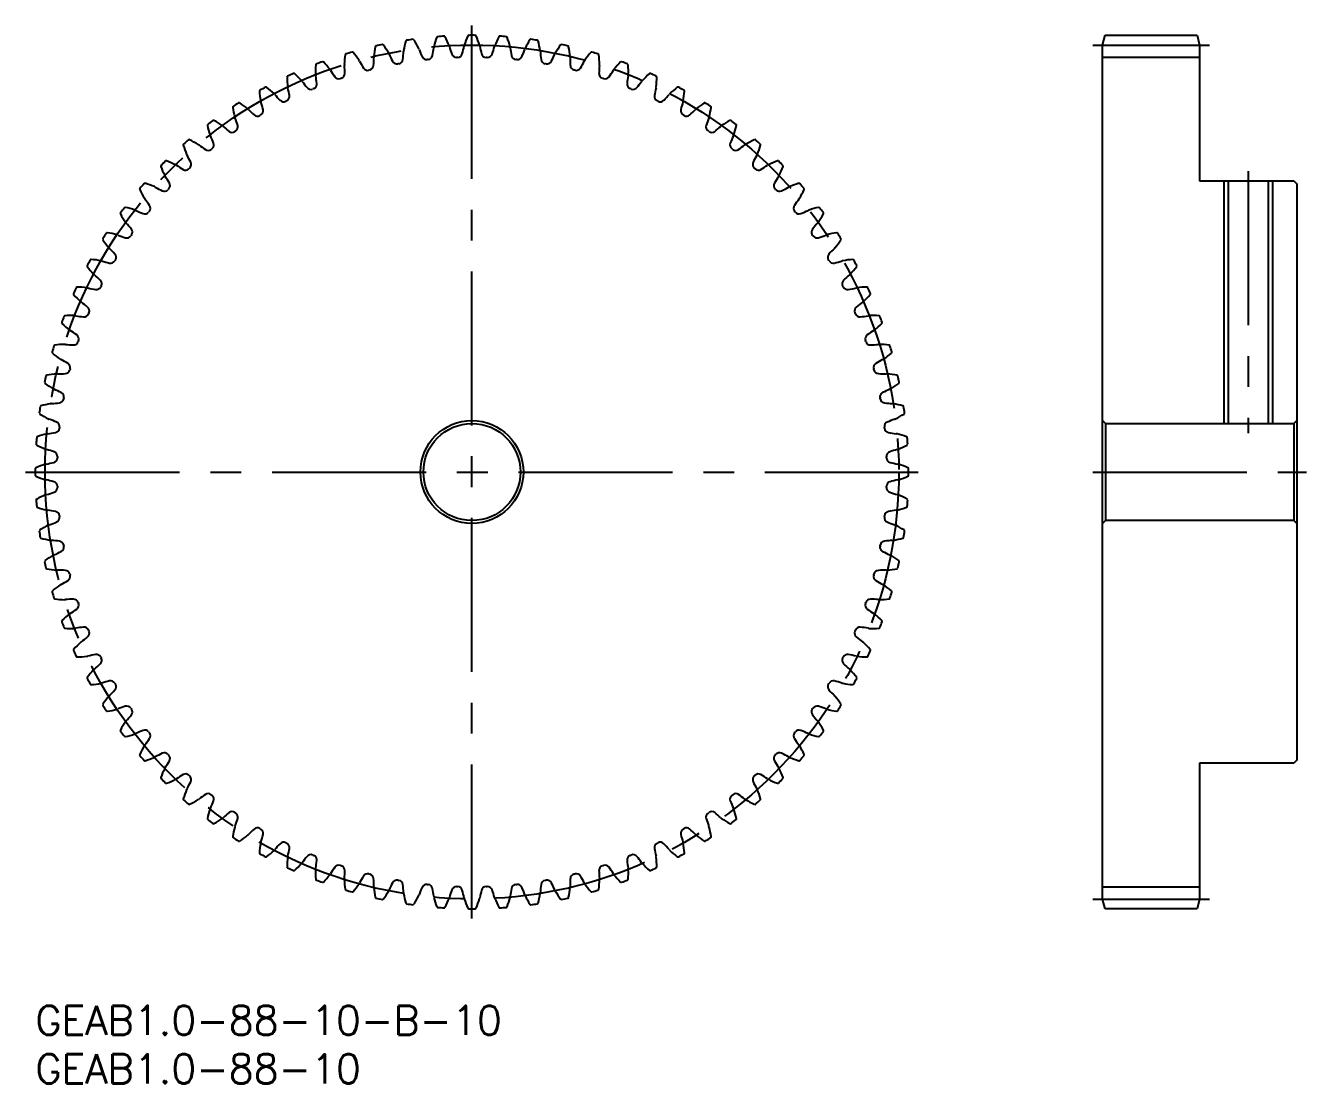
# Model space of a CAD drawing. Extents: x -1 to 131, y -8 to 101.
import ezdxf

# ---------------------------------------------------------------- set-up
doc = ezdxf.new("R2010")
doc.units = 0
doc.header["$LTSCALE"] = 0.5
doc.linetypes.add('CENTER', pattern=[50.8, 31.75, -6.35, 6.35, -6.35])
for name, color, linetype in [('MSM_CENTER', 1, 'CENTER'), ('MSM_CONTINUOUS', 7, 'CONTINUOUS'), ('MSM_NARROW', 5, 'CONTINUOUS'), ('MSM_PART_NUMBER', 7, 'CONTINUOUS')]:
    doc.layers.add(name, color=color, linetype=linetype)
doc.styles.get("Standard").update_dxf_attribs({"font": 'txt.shx', "height": 1, "bigfont": 'bigfont.shx'})

# ---------------------------------------------------------------- blocks, each defined once
blk = doc.blocks.new('*U3')
at = {"layer": 'MSM_PART_NUMBER'}
blk.add_text('GEAB1.0-88-10-B-10', height=3, dxfattribs=at).set_placement((0, -3))
blk = doc.blocks.new('*U4')
at = {"layer": 'MSM_PART_NUMBER'}
blk.add_text('GEAB1.0-88-10', height=3, dxfattribs=at).set_placement((0, -8))

msp = doc.modelspace()

# ---------------------------------------------------------------- linework, layer by layer
at = {"layer": 'MSM_CENTER'}
for p, q in [((45, 9), (45, 101)), ((109, 99), (121, 99)), ((125, 86), (125, 59)), ((-1, 55), (91, 55)), ((109, 55), (131, 55)), ((109, 11), (121, 11))]:
    msp.add_line(p, q, dxfattribs=at)
msp.add_circle((45, 55), 44, dxfattribs=at)
at = {"layer": 'MSM_CONTINUOUS'}
for p, q in [((110, 99), (110.27, 100)), ((110.27, 100), (119.73, 100)), ((119.73, 100), (120, 99)), ((110, 11), (110, 99)), ((110, 97.75), (120, 97.75)), ((120, 99), (120, 85)), ((120, 85), (129.7, 85)), ((122.93, 85), (122.93, 60)), ((127.07, 85), (127.07, 60)), ((129.7, 85), (130, 84.7)), ((130, 84.7), (130, 25.3)), ((110.3, 60), (110, 60.3)), ((110.3, 60), (110.3, 50)), ((110.3, 60), (129.7, 60)), ((130, 60.3), (129.7, 60)), ((129.7, 60), (129.7, 50)), ((110, 49.7), (110.3, 50)), ((129.7, 50), (110.3, 50)), ((129.7, 50), (130, 49.7)), ((130, 25.3), (129.7, 25)), ((120, 25), (120, 11)), ((129.7, 25), (120, 25)), ((110, 12.25), (120, 12.25)), ((110.27, 10), (110, 11)), ((120, 11), (119.73, 10)), ((119.73, 10), (110.27, 10))]:
    msp.add_line(p, q, dxfattribs=at)
for radius in [5.3, 5]:
    msp.add_circle((45, 55), radius, dxfattribs=at)
for centre, radius, start, end in [((45, 55), 45, 101.8497, 102.6957), ((35.78, 98.94), 0.1, 35.2028, 101.8497), ((23.88, 90.55), 14.67, 31.25, 35.2028), ((52.37, 95.69), 14.67, 165.2517, 169.2045), ((38.28, 99.39), 0.1, 98.6048, 165.2517), ((45, 55), 45, 97.7588, 98.6048), ((38.94, 99.49), 0.1, 31.1119, 97.7588), ((26.47, 91.96), 14.67, 27.1591, 31.1119), ((55.25, 95.06), 14.67, 161.1608, 165.1136), ((41.47, 99.76), 0.1, 94.5139, 161.1608), ((45, 55), 45, 93.6679, 94.5139), ((42.13, 99.81), 0.1, 27.021, 93.6679), ((29.15, 93.19), 14.67, 23.0682, 27.021), ((58.08, 94.22), 14.67, 157.0699, 161.0227), ((44.67, 99.9), 0.1, 90.423, 157.0699), ((45, 55), 45, 89.577, 90.423), ((45.33, 99.9), 0.1, 22.9301, 89.577), ((31.92, 94.22), 14.67, 18.9773, 22.9301), ((60.85, 93.19), 14.67, 152.979, 156.9318), ((47.87, 99.81), 0.1, 86.3321, 152.979), ((45, 55), 45, 85.4861, 86.3321), ((48.53, 99.76), 0.1, 18.8392, 85.4861), ((34.75, 95.06), 14.67, 14.8864, 18.8392), ((63.53, 91.96), 14.67, 148.8881, 152.8409), ((51.06, 99.49), 0.1, 82.2412, 148.8881), ((45, 55), 45, 81.3952, 82.2412), ((51.72, 99.39), 0.1, 14.7483, 81.3952), ((37.63, 95.69), 14.67, 10.7955, 14.7483), ((66.12, 90.55), 14.67, 144.7972, 148.75), ((54.22, 98.94), 0.1, 78.1503, 144.7972), ((45, 55), 45, 77.3043, 78.1503), ((46.5, 96.32), 14.67, 173.4335, 177.3864), ((32.03, 97.99), 0.1, 106.7866, 173.4336), ((45, 55), 45, 105.9406, 106.7866), ((32.67, 98.17), 0.1, 39.2937, 105.9406), ((21.4, 88.95), 14.67, 35.3409, 39.2937), ((21.34, 97.52), 13.54, 357.3491, 0.7941), ((49.45, 96.11), 14.67, 169.3426, 173.2955), ((35.71, 97.72), 0.83, 173.2953, 180.7939), ((35.13, 98.8), 0.1, 102.6957, 169.3427), ((35.71, 97.72), 0.83, 23.7515, 31.2502), ((48.86, 103.51), 13.54, 203.7514, 207.1963), ((24.43, 99.1), 13.54, 353.2582, 356.7032), ((38.78, 98.28), 0.83, 169.2044, 176.703), ((38.78, 98.28), 0.83, 19.6606, 27.1593), ((52.31, 103.11), 13.54, 199.6605, 203.1054), ((40.32, 98), 0.5, 203.1054, 276.217), ((40.44, 98.01), 0.5, 276.0558, 349.1673), ((27.63, 100.46), 13.54, 349.1673, 352.6123), ((41.88, 98.61), 0.83, 165.1135, 172.6121), ((41.88, 98.61), 0.83, 15.5697, 23.0684), ((55.72, 102.47), 13.54, 195.5696, 199.0145), ((43.4, 98.22), 0.5, 199.0145, 272.1261), ((45, 55), 42.75, 91.9649, 92.1261), ((43.52, 98.22), 0.5, 271.9649, 345.0764), ((30.92, 101.58), 13.54, 345.0764, 348.5214), ((45, 98.72), 0.83, 161.0225, 168.5212), ((45, 98.72), 0.83, 11.4788, 18.9775), ((59.08, 101.58), 13.54, 191.4786, 194.9236), ((46.48, 98.22), 0.5, 194.9236, 268.0351), ((45, 55), 42.75, 87.8739, 88.0351), ((46.6, 98.22), 0.5, 267.874, 340.9855), ((34.28, 102.47), 13.54, 340.9855, 344.4304), ((48.12, 98.61), 0.83, 156.9316, 164.4303), ((48.12, 98.61), 0.83, 7.3879, 14.8865), ((62.37, 100.46), 13.54, 187.3877, 190.8327), ((49.56, 98.01), 0.5, 190.8327, 263.9442), ((49.68, 98), 0.5, 263.7831, 336.8946), ((37.69, 103.11), 13.54, 336.8946, 340.3395), ((51.22, 98.28), 0.83, 152.8407, 160.3394), ((51.22, 98.28), 0.83, 3.297, 10.7956), ((65.57, 99.1), 13.54, 183.2968, 186.7418), ((41.14, 103.51), 13.54, 332.8037, 336.2486), ((54.29, 97.72), 0.83, 148.7498, 156.2485), ((54.87, 98.8), 0.1, 10.6574, 77.3043), ((40.55, 96.11), 14.67, 6.7045, 10.6574), ((54.29, 97.72), 0.83, 359.2061, 6.7047), ((68.66, 97.52), 13.54, 179.2059, 182.6509), ((68.6, 88.95), 14.67, 140.7063, 144.6591), ((57.33, 98.17), 0.1, 74.0594, 140.7063), ((45, 55), 45, 73.2134, 74.0594), ((57.97, 97.99), 0.1, 6.5665, 73.2134), ((43.5, 96.32), 14.67, 2.6136, 6.5665), ((43.55, 96.32), 14.67, 177.5245, 181.4773), ((29, 96.95), 0.1, 110.8775, 177.5245), ((45, 55), 45, 110.0315, 110.8775), ((29.62, 97.18), 0.1, 43.3846, 110.0315), ((19.03, 87.18), 14.67, 39.4318, 43.3846), ((29.72, 95.97), 0.83, 31.9334, 39.432), ((41.91, 103.57), 13.54, 211.9332, 215.3782), ((32.68, 96.95), 0.83, 177.3862, 184.8848), ((18.37, 95.73), 13.54, 1.44, 4.885), ((32.68, 96.95), 0.83, 27.8425, 35.3411), ((45.39, 103.66), 13.54, 207.8423, 211.2873), ((34.25, 96.89), 0.5, 211.2873, 284.3988), ((45, 55), 42.75, 104.2376, 104.3988), ((34.36, 96.92), 0.5, 284.2376, 357.3491), ((37.26, 97.55), 0.5, 207.1963, 280.3079), ((45, 55), 42.75, 100.1467, 100.3079), ((37.38, 97.57), 0.5, 280.1467, 353.2582), ((45, 55), 42.75, 96.0558, 96.217), ((45, 55), 42.75, 83.783, 83.9442), ((52.62, 97.57), 0.5, 186.7418, 259.8533), ((45, 55), 42.75, 79.6921, 79.8533), ((52.74, 97.55), 0.5, 259.6922, 332.8037), ((55.64, 96.92), 0.5, 182.6509, 255.7624), ((45, 55), 42.75, 75.6012, 75.7624), ((55.75, 96.89), 0.5, 255.6013, 328.7127), ((44.61, 103.66), 13.54, 328.7127, 332.1577), ((57.32, 96.95), 0.83, 144.6589, 152.1575), ((71.63, 95.73), 13.54, 175.115, 178.56), ((57.32, 96.95), 0.83, 355.1152, 2.6138), ((48.09, 103.57), 13.54, 324.6218, 328.0668), ((60.28, 95.97), 0.83, 140.568, 148.0666), ((70.97, 87.18), 14.67, 136.6154, 140.5682), ((60.38, 97.18), 0.1, 69.9685, 136.6154), ((45, 55), 45, 69.1225, 69.9685), ((61, 96.95), 0.1, 2.4755, 69.1225), ((46.45, 96.32), 14.67, 358.5227, 2.4755), ((26.05, 95.7), 0.1, 114.9685, 181.6154), ((40.61, 96.11), 14.67, 181.6154, 185.5682), ((45, 55), 45, 114.1225, 114.9685), ((26.65, 95.98), 0.1, 47.4755, 114.1225), ((16.8, 85.24), 14.67, 43.5227, 47.4755), ((26.84, 94.77), 0.83, 36.0243, 43.5229), ((38.46, 103.22), 13.54, 216.0241, 219.4691), ((29.72, 95.97), 0.83, 181.4771, 188.9757), ((15.53, 93.72), 13.54, 5.5309, 8.9759), ((31.28, 96.02), 0.5, 215.3782, 288.4897), ((45, 55), 42.75, 108.3285, 108.4897), ((31.4, 96.06), 0.5, 288.3285, 1.44), ((58.6, 96.06), 0.5, 178.56, 251.6715), ((45, 55), 42.75, 71.5103, 71.6715), ((58.72, 96.02), 0.5, 251.5103, 324.6218), ((74.47, 93.72), 13.54, 171.0241, 174.4691), ((60.28, 95.97), 0.83, 351.0243, 358.5229), ((51.54, 103.22), 13.54, 320.5309, 323.9759), ((63.16, 94.77), 0.83, 136.4771, 143.9757), ((73.2, 85.24), 14.67, 132.5245, 136.4773), ((63.35, 95.98), 0.1, 65.8775, 132.5245), ((45, 55), 45, 65.0315, 65.8775), ((49.39, 96.11), 14.67, 354.4318, 358.3846), ((63.95, 95.7), 0.1, 358.3846, 65.0315), ((23.19, 94.25), 0.1, 119.0594, 185.7063), ((37.69, 95.7), 14.67, 185.7063, 189.6591), ((45, 55), 45, 118.2134, 119.0594), ((23.77, 94.57), 0.1, 51.5665, 118.2134), ((14.72, 83.16), 14.67, 47.6136, 51.5665), ((24.05, 93.37), 0.83, 40.1152, 47.6138), ((35.03, 102.63), 13.54, 220.115, 223.56), ((25.69, 93.7), 0.5, 296.5103, 9.6218), ((26.84, 94.77), 0.83, 185.568, 193.0666), ((12.84, 91.52), 13.54, 9.6218, 13.0668), ((28.39, 94.93), 0.5, 219.4691, 292.5806), ((45, 55), 42.75, 112.4194, 112.5806), ((28.51, 94.98), 0.5, 292.4194, 5.5309), ((61.49, 94.98), 0.5, 174.4691, 247.5806), ((45, 55), 42.75, 67.4194, 67.5806), ((61.61, 94.93), 0.5, 247.4194, 320.5309), ((77.16, 91.52), 13.54, 166.9332, 170.3782), ((64.31, 93.7), 0.5, 170.3782, 243.4897), ((63.16, 94.77), 0.83, 346.9334, 354.432), ((54.97, 102.63), 13.54, 316.44, 319.885), ((65.95, 93.37), 0.83, 132.3862, 139.8848), ((75.28, 83.16), 14.67, 128.4335, 132.3864), ((66.23, 94.57), 0.1, 61.7866, 128.4335), ((45, 55), 45, 60.9406, 61.7866), ((52.31, 95.7), 14.67, 350.3409, 354.2937), ((66.81, 94.25), 0.1, 354.2937, 60.9406), ((20.45, 92.59), 0.1, 123.1503, 189.7972), ((34.8, 95.07), 14.67, 189.7972, 193.75), ((45, 55), 45, 122.3043, 123.1503), ((21, 92.95), 0.1, 55.6574, 122.3043), ((12.79, 80.92), 14.67, 51.7045, 55.6574), ((21.36, 91.78), 0.83, 44.2061, 51.7047), ((24.05, 93.37), 0.83, 189.6589, 197.1575), ((10.32, 89.14), 13.54, 13.7127, 17.1577), ((25.59, 93.65), 0.5, 223.56, 296.6715), ((45, 55), 42.75, 116.5103, 116.6715), ((45, 55), 42.75, 63.3285, 63.4897), ((64.41, 93.65), 0.5, 243.3285, 316.44), ((79.68, 89.14), 13.54, 162.8423, 166.2873), ((65.95, 93.37), 0.83, 342.8425, 350.3411), ((68.64, 91.78), 0.83, 128.2953, 135.7939), ((77.21, 80.92), 14.67, 124.3426, 128.2955), ((69, 92.95), 0.1, 57.6957, 124.3426), ((45, 55), 45, 56.8497, 57.6957), ((55.2, 95.07), 14.67, 346.25, 350.2028), ((69.55, 92.59), 0.1, 350.2028, 56.8497), ((45, 55), 45, 126.3952, 127.2412), ((18.36, 91.14), 0.1, 59.7483, 126.3952), ((11.02, 78.56), 14.67, 55.7955, 59.7483), ((21.36, 91.78), 0.83, 193.7498, 201.2485), ((7.97, 86.57), 13.54, 17.8037, 21.2486), ((31.66, 101.8), 13.54, 224.2059, 227.6509), ((22.88, 92.16), 0.5, 227.6509, 300.7624), ((45, 55), 42.75, 120.6012, 120.7624), ((22.98, 92.23), 0.5, 300.6012, 13.7127), ((67.02, 92.23), 0.5, 166.2873, 239.3988), ((45, 55), 42.75, 59.2376, 59.3988), ((67.12, 92.16), 0.5, 239.2376, 312.3491), ((58.34, 101.8), 13.54, 312.3491, 315.7941), ((82.03, 86.57), 13.54, 158.7514, 162.1963), ((68.64, 91.78), 0.83, 338.7515, 346.2502), ((78.98, 78.56), 14.67, 120.2517, 124.2045), ((71.64, 91.14), 0.1, 53.6048, 120.2517), ((45, 55), 45, 52.7588, 53.6048), ((17.83, 90.74), 0.1, 127.2412, 193.8881), ((31.97, 94.24), 14.67, 193.8881, 197.8409), ((18.8, 90), 0.83, 48.297, 55.7956), ((28.36, 100.73), 13.54, 228.2968, 231.7418), ((20.28, 90.49), 0.5, 231.7418, 304.8533), ((45, 55), 42.75, 124.6921, 124.8533), ((20.38, 90.56), 0.5, 304.6921, 17.8037), ((69.62, 90.56), 0.5, 162.1963, 235.3079), ((45, 55), 42.75, 55.1467, 55.3079), ((69.72, 90.49), 0.5, 235.1467, 308.2582), ((61.64, 100.73), 13.54, 308.2582, 311.7032), ((71.2, 90), 0.83, 124.2044, 131.703), ((58.03, 94.24), 14.67, 342.1591, 346.1119), ((72.17, 90.74), 0.1, 346.1119, 52.7588), ((15.35, 88.72), 0.1, 131.3326, 197.979), ((29.2, 93.21), 14.67, 197.979, 201.9318), ((45, 55), 45, 130.4861, 131.3321), ((15.85, 89.15), 0.1, 63.8392, 130.4861), ((9.43, 76.07), 14.67, 59.8864, 63.8392), ((16.37, 88.04), 0.83, 52.3879, 59.8865), ((25.14, 99.43), 13.54, 232.3877, 235.8327), ((18.8, 90), 0.83, 197.8407, 205.3394), ((5.81, 83.85), 13.54, 21.8946, 25.3395), ((17.91, 88.71), 0.5, 308.783, 21.8946), ((72.09, 88.71), 0.5, 158.1054, 231.217), ((84.19, 83.85), 13.54, 154.6605, 158.1054), ((71.2, 90), 0.83, 334.6606, 342.1593), ((64.86, 99.43), 13.54, 304.1673, 307.6123), ((73.63, 88.04), 0.83, 120.1135, 127.6121), ((80.57, 76.07), 14.67, 116.1608, 120.1136), ((74.15, 89.15), 0.1, 49.5139, 116.1608), ((45, 55), 45, 48.6679, 49.5139), ((60.8, 93.21), 14.67, 338.0682, 342.021), ((74.65, 88.72), 0.1, 342.021, 48.6679), ((16.37, 88.04), 0.83, 201.9316, 209.4303), ((3.85, 80.98), 13.54, 25.9855, 29.4304), ((17.81, 88.64), 0.5, 235.8327, 308.9442), ((45, 55), 42.75, 128.783, 128.9442), ((45, 55), 42.75, 51.0558, 51.217), ((72.19, 88.64), 0.5, 231.0558, 304.1673), ((86.15, 80.98), 13.54, 150.5696, 154.0145), ((73.63, 88.04), 0.83, 330.5697, 338.0684), ((13.02, 86.51), 0.1, 135.423, 202.0699), ((26.52, 91.99), 14.67, 202.0699, 206.0227), ((45, 55), 45, 134.577, 135.423), ((13.49, 86.98), 0.1, 67.9301, 134.577), ((8.01, 73.48), 14.67, 63.9773, 67.9301), ((14.08, 85.92), 0.83, 56.4788, 63.9775), ((22.02, 97.9), 13.54, 236.4786, 239.9236), ((15.48, 86.61), 0.5, 239.9236, 313.0351), ((45, 55), 42.75, 132.8739, 133.0351), ((15.57, 86.7), 0.5, 312.874, 25.9855), ((74.43, 86.7), 0.5, 154.0145, 227.1261), ((45, 55), 42.75, 46.9649, 47.1261), ((74.52, 86.61), 0.5, 226.9649, 300.0764), ((67.98, 97.9), 13.54, 300.0764, 303.5214), ((75.92, 85.92), 0.83, 116.0225, 123.5212), ((81.99, 73.48), 14.67, 112.0699, 116.0227), ((76.51, 86.98), 0.1, 45.423, 112.0699), ((45, 55), 45, 44.577, 45.423), ((63.48, 91.99), 14.67, 333.9773, 337.9301), ((76.98, 86.51), 0.1, 337.9301, 44.577), ((45, 55), 45, 138.6679, 139.5139), ((11.28, 84.65), 0.1, 72.021, 138.6679), ((6.79, 70.8), 14.67, 68.0682, 72.021), ((14.08, 85.92), 0.83, 206.0225, 213.5212), ((2.1, 77.98), 13.54, 30.0764, 33.5214), ((13.39, 84.52), 0.5, 316.9648, 30.0764), ((76.61, 84.52), 0.5, 149.9236, 223.0351), ((87.9, 77.98), 13.54, 146.4786, 149.9236), ((75.92, 85.92), 0.83, 326.4788, 333.9775), ((83.21, 70.8), 14.67, 107.979, 111.9318), ((78.72, 84.65), 0.1, 41.3321, 107.979), ((45, 55), 45, 40.4861, 41.3321), ((10.85, 84.15), 0.1, 139.5144, 206.1608), ((23.93, 90.57), 14.67, 206.1608, 210.1136), ((11.96, 83.63), 0.83, 210.1135, 217.6121), ((11.96, 83.63), 0.83, 60.5697, 68.0684), ((19.02, 96.15), 13.54, 240.5696, 244.0145), ((13.3, 84.43), 0.5, 244.0145, 317.1261), ((45, 55), 42.75, 136.9649, 137.1261), ((45, 55), 42.75, 42.8739, 43.0351), ((76.7, 84.43), 0.5, 222.874, 295.9855), ((70.98, 96.15), 13.54, 295.9855, 299.4304), ((78.04, 83.63), 0.83, 111.9316, 119.4303), ((78.04, 83.63), 0.83, 322.3879, 329.8865), ((66.07, 90.57), 14.67, 329.8864, 333.8392), ((79.15, 84.15), 0.1, 333.8392, 40.4861), ((45, 55), 45, 142.7588, 143.6048), ((9.26, 82.17), 0.1, 76.1119, 142.7588), ((5.76, 68.03), 14.67, 72.1591, 76.1119), ((10, 81.2), 0.83, 64.6606, 72.1593), ((16.15, 94.19), 13.54, 244.6605, 248.1054), ((0.57, 74.86), 13.54, 34.1673, 37.6123), ((45, 55), 42.75, 141.0558, 141.217), ((11.36, 82.19), 0.5, 321.0558, 34.1673), ((78.64, 82.19), 0.5, 145.8327, 218.9442), ((89.43, 74.86), 13.54, 142.3877, 145.8327), ((45, 55), 42.75, 38.783, 38.9442), ((73.85, 94.19), 13.54, 291.8946, 295.3395), ((80, 81.2), 0.83, 107.8407, 115.3394), ((84.24, 68.03), 14.67, 103.8881, 107.8409), ((80.74, 82.17), 0.1, 37.2412, 103.8881), ((45, 55), 45, 36.3952, 37.2412), ((8.86, 81.64), 0.1, 143.6053, 210.2517), ((21.44, 88.98), 14.67, 210.2517, 214.2045), ((10, 81.2), 0.83, 214.2044, 221.703), ((-0.73, 71.64), 13.54, 38.2582, 41.7032), ((11.29, 82.09), 0.5, 248.1054, 321.217), ((78.71, 82.09), 0.5, 218.7831, 291.8946), ((90.73, 71.64), 13.54, 138.2968, 141.7418), ((80, 81.2), 0.83, 318.297, 325.7956), ((68.56, 88.98), 14.67, 325.7955, 329.7483), ((81.14, 81.64), 0.1, 329.7483, 36.3952), ((45, 55), 45, 146.8497, 147.6957), ((7.41, 79.55), 0.1, 80.2028, 146.8497), ((4.93, 65.2), 14.67, 76.25, 80.2028), ((8.22, 78.64), 0.83, 68.7515, 76.2502), ((13.43, 92.03), 13.54, 248.7514, 252.1963), ((9.44, 79.62), 0.5, 252.1963, 325.3079), ((45, 55), 42.75, 145.1467, 145.3079), ((9.51, 79.72), 0.5, 325.1467, 38.2582), ((80.49, 79.72), 0.5, 141.7418, 214.8533), ((45, 55), 42.75, 34.6921, 34.8533), ((80.56, 79.62), 0.5, 214.6922, 287.8037), ((76.57, 92.03), 13.54, 287.8037, 291.2486), ((81.78, 78.64), 0.83, 103.7498, 111.2485), ((85.07, 65.2), 14.67, 99.7972, 103.75), ((82.59, 79.55), 0.1, 33.1503, 99.7972), ((45, 55), 45, 32.3043, 33.1503), ((7.05, 79), 0.1, 147.6962, 214.3426), ((19.08, 87.21), 14.67, 214.3426, 218.2955), ((8.22, 78.64), 0.83, 218.2953, 225.7939), ((-1.8, 68.34), 13.54, 42.3491, 45.7941), ((91.8, 68.34), 13.54, 134.2059, 137.6509), ((81.78, 78.64), 0.83, 314.2061, 321.7047), ((70.92, 87.21), 14.67, 321.7045, 325.6574), ((82.95, 79), 0.1, 325.6574, 32.3043), ((45, 55), 45, 150.9406, 151.7866), ((5.75, 76.81), 0.1, 84.2937, 150.9406), ((4.3, 62.31), 14.67, 80.3409, 84.2937), ((6.63, 75.95), 0.83, 72.8425, 80.3411), ((10.86, 89.68), 13.54, 252.8423, 256.2873), ((7.77, 77.02), 0.5, 256.2873, 329.3988), ((7.84, 77.12), 0.5, 329.2376, 42.3491), ((45, 55), 42.75, 149.2376, 149.3988), ((82.16, 77.12), 0.5, 137.6509, 210.7624), ((45, 55), 42.75, 30.6012, 30.7624), ((82.23, 77.02), 0.5, 210.6013, 283.7127), ((79.14, 89.68), 13.54, 283.7127, 287.1577), ((83.37, 75.95), 0.83, 99.6589, 107.1575), ((85.7, 62.31), 14.67, 95.7063, 99.6591), ((84.25, 76.81), 0.1, 29.0594, 95.7063), ((45, 55), 45, 28.2134, 29.0594), ((5.43, 76.23), 0.1, 151.7871, 218.4335), ((16.84, 85.28), 14.67, 218.4335, 222.3864), ((6.63, 75.95), 0.83, 222.3862, 229.8848), ((-2.63, 64.97), 13.54, 46.44, 49.885), ((92.63, 64.97), 13.54, 130.115, 133.56), ((83.37, 75.95), 0.83, 310.1152, 317.6138), ((73.16, 85.28), 14.67, 317.6136, 321.5665), ((84.57, 76.23), 0.1, 321.5665, 28.2134), ((45, 55), 45, 155.0315, 155.8775), ((4.3, 73.95), 0.1, 88.3846, 155.0315), ((3.89, 59.39), 14.67, 84.4318, 88.3846), ((5.23, 73.16), 0.83, 76.9334, 84.432), ((8.48, 87.16), 13.54, 256.9332, 260.3782), ((6.3, 74.31), 0.5, 260.3782, 333.4897), ((6.35, 74.41), 0.5, 333.3285, 46.44), ((45, 55), 42.75, 153.3285, 153.4897), ((83.65, 74.41), 0.5, 133.56, 206.6715), ((45, 55), 42.75, 26.5103, 26.6715), ((83.7, 74.31), 0.5, 206.5103, 279.6218), ((81.52, 87.16), 13.54, 279.6218, 283.0668), ((84.77, 73.16), 0.83, 95.568, 103.0666), ((86.11, 59.39), 14.67, 91.6154, 95.5682), ((85.7, 73.95), 0.1, 24.9685, 91.6154), ((45, 55), 45, 24.1225, 24.9685), ((4.02, 73.35), 0.1, 155.878, 222.5245), ((14.76, 83.2), 14.67, 222.5245, 226.4773), ((75.24, 83.2), 14.67, 313.5227, 317.4755), ((85.98, 73.35), 0.1, 317.4755, 24.1225), ((5.23, 73.16), 0.83, 226.4771, 233.9757), ((-3.22, 61.54), 13.54, 50.5309, 53.9759), ((5.02, 71.49), 0.5, 264.4691, 337.5806), ((5.07, 71.61), 0.5, 337.4194, 50.5309), ((45, 55), 42.75, 157.4194, 157.5806), ((84.93, 71.61), 0.5, 129.4691, 202.5806), ((45, 55), 42.75, 22.4194, 22.5806), ((84.98, 71.49), 0.5, 202.4194, 275.5309), ((93.22, 61.54), 13.54, 126.0241, 129.4691), ((84.77, 73.16), 0.83, 306.0243, 313.5229), ((45, 55), 45, 159.1225, 159.9685), ((2.82, 70.38), 0.1, 159.9689, 226.6154), ((12.82, 80.97), 14.67, 226.6154, 230.5682), ((3.05, 71), 0.1, 92.4755, 159.1225), ((3.68, 56.45), 14.67, 88.5227, 92.4755), ((4.03, 70.28), 0.83, 81.0243, 88.5229), ((6.28, 84.47), 13.54, 261.0241, 264.4691), ((83.72, 84.47), 13.54, 275.5309, 278.9759), ((85.97, 70.28), 0.83, 91.4771, 98.9757), ((86.32, 56.45), 14.67, 87.5245, 91.4773), ((77.18, 80.97), 14.67, 309.4318, 313.3846), ((86.95, 71), 0.1, 20.8775, 87.5245), ((45, 55), 45, 20.0315, 20.8775), ((87.18, 70.38), 0.1, 313.3846, 20.0315), ((4.03, 70.28), 0.83, 230.568, 238.0666), ((-3.57, 58.09), 13.54, 54.6218, 58.0668), ((3.98, 68.72), 0.5, 341.5103, 54.6218), ((86.02, 68.72), 0.5, 125.3782, 198.4897), ((93.57, 58.09), 13.54, 121.9332, 125.3782), ((85.97, 70.28), 0.83, 301.9334, 309.432), ((45, 55), 45, 163.2134, 164.0594), ((1.83, 67.33), 0.1, 164.0598, 230.7063), ((2.01, 67.97), 0.1, 96.5665, 163.2134), ((3.68, 53.5), 14.67, 92.6136, 96.5665), ((3.05, 67.32), 0.83, 85.1152, 92.6138), ((4.27, 81.63), 13.54, 265.115, 268.56), ((3.94, 68.6), 0.5, 268.56, 341.6715), ((45, 55), 42.75, 161.5103, 161.6715), ((45, 55), 42.75, 18.3285, 18.4897), ((86.06, 68.6), 0.5, 198.3285, 271.44), ((85.73, 81.63), 13.54, 271.44, 274.885), ((86.95, 67.32), 0.83, 87.3862, 94.8848), ((86.32, 53.5), 14.67, 83.4335, 87.3864), ((87.99, 67.97), 0.1, 16.7866, 83.4335), ((45, 55), 45, 15.9406, 16.7866), ((88.17, 67.33), 0.1, 309.2937, 15.9406), ((11.05, 78.6), 14.67, 230.7063, 234.6591), ((3.05, 67.32), 0.83, 234.6589, 242.1575), ((-3.66, 54.61), 13.54, 58.7127, 62.1577), ((3.11, 65.75), 0.5, 345.6012, 58.7127), ((86.89, 65.75), 0.5, 121.2873, 194.3988), ((93.66, 54.61), 13.54, 117.8423, 121.2873), ((86.95, 67.32), 0.83, 297.8425, 305.3411), ((78.95, 78.6), 14.67, 305.3409, 309.2937), ((45, 55), 45, 167.3043, 168.1503), ((1.2, 64.87), 0.1, 100.6574, 167.3043), ((3.89, 50.55), 14.67, 96.7045, 100.6574), ((2.28, 64.29), 0.83, 89.2061, 96.7047), ((2.48, 78.66), 13.54, 269.2059, 272.6509), ((3.08, 65.64), 0.5, 272.6509, 345.7624), ((45, 55), 42.75, 165.6012, 165.7624), ((45, 55), 42.75, 14.2376, 14.3988), ((86.92, 65.64), 0.5, 194.2376, 267.3491), ((87.52, 78.66), 13.54, 267.3491, 270.7941), ((87.72, 64.29), 0.83, 83.2953, 90.7939), ((86.11, 50.55), 14.67, 79.3426, 83.2955), ((88.8, 64.87), 0.1, 12.6957, 79.3426), ((45, 55), 45, 11.8497, 12.6957), ((1.06, 64.22), 0.1, 168.1503, 234.7972), ((9.45, 76.12), 14.67, 234.7972, 238.75), ((2.28, 64.29), 0.83, 238.7498, 246.2485), ((-3.51, 51.14), 13.54, 62.8037, 66.2486), ((93.51, 51.14), 13.54, 113.7514, 117.1963), ((87.72, 64.29), 0.83, 293.7515, 301.2502), ((80.55, 76.12), 14.67, 301.25, 305.2028), ((88.94, 64.22), 0.1, 305.2028, 11.8497), ((1.72, 61.22), 0.83, 93.297, 100.7956), ((0.9, 75.57), 13.54, 273.2968, 276.7418), ((2.43, 62.62), 0.5, 276.7418, 349.8533), ((2.45, 62.74), 0.5, 349.6921, 62.8037), ((45, 55), 42.75, 169.6921, 169.8533), ((87.55, 62.74), 0.5, 117.1963, 190.3079), ((45, 55), 42.75, 10.1467, 10.3079), ((87.57, 62.62), 0.5, 190.1467, 263.2582), ((89.1, 75.57), 13.54, 263.2582, 266.7032), ((88.28, 61.22), 0.83, 79.2044, 86.703), ((45, 55), 45, 171.3952, 172.2412), ((0.51, 61.06), 0.1, 172.2417, 238.8881), ((8.04, 73.53), 14.67, 238.8881, 242.8409), ((0.61, 61.72), 0.1, 104.7483, 171.3952), ((4.31, 47.63), 14.67, 100.7955, 104.7483), ((85.69, 47.63), 14.67, 75.2517, 79.2045), ((81.96, 73.53), 14.67, 297.1591, 301.1119), ((89.39, 61.72), 0.1, 8.6048, 75.2517), ((45, 55), 45, 7.7588, 8.6048), ((89.49, 61.06), 0.1, 301.1119, 7.7588), ((1.72, 61.22), 0.83, 242.8407, 250.3394), ((-3.11, 47.69), 13.54, 66.8946, 70.3395), ((1.99, 59.56), 0.5, 280.8327, 353.9442), ((2, 59.68), 0.5, 353.783, 66.8946), ((45, 55), 42.75, 173.783, 173.9442), ((88, 59.68), 0.5, 113.1054, 186.217), ((45, 55), 42.75, 6.0558, 6.217), ((88.01, 59.56), 0.5, 186.0558, 259.1673), ((93.11, 47.69), 13.54, 109.6605, 113.1054), ((88.28, 61.22), 0.83, 289.6606, 297.1593), ((45, 55), 45, 175.4861, 176.3321), ((0.24, 58.53), 0.1, 108.8392, 175.4861), ((4.94, 44.75), 14.67, 104.8864, 108.8392), ((1.39, 58.12), 0.83, 97.3879, 104.8865), ((-0.46, 72.37), 13.54, 277.3877, 280.8327), ((90.46, 72.37), 13.54, 259.1673, 262.6123), ((88.61, 58.12), 0.83, 75.1135, 82.6121), ((85.06, 44.75), 14.67, 71.1608, 75.1136), ((89.76, 58.53), 0.1, 4.5139, 71.1608), ((45, 55), 45, 3.6679, 4.5139), ((0.19, 57.87), 0.1, 176.3321, 242.979), ((6.81, 70.85), 14.67, 242.979, 246.9318), ((1.39, 58.12), 0.83, 246.9316, 254.4303), ((-2.47, 44.28), 13.54, 70.9855, 74.4304), ((1.78, 56.6), 0.5, 357.874, 70.9855), ((88.22, 56.6), 0.5, 109.0145, 182.1261), ((92.47, 44.28), 13.54, 105.5696, 109.0145), ((88.61, 58.12), 0.83, 285.5697, 293.0684), ((83.19, 70.85), 14.67, 293.0682, 297.021), ((89.81, 57.87), 0.1, 297.021, 3.6679), ((5.78, 41.92), 14.67, 108.9773, 112.9301), ((1.28, 55), 0.83, 101.4788, 108.9775), ((-1.58, 69.08), 13.54, 281.4786, 284.9236), ((1.78, 56.48), 0.5, 284.9236, 358.0351), ((45, 55), 42.75, 177.8739, 178.0351), ((45, 55), 42.75, 1.9649, 2.1261), ((88.22, 56.48), 0.5, 181.9649, 255.0764), ((91.58, 69.08), 13.54, 255.0764, 258.5214), ((88.72, 55), 0.83, 71.0225, 78.5212), ((84.22, 41.92), 14.67, 67.0699, 71.0227), ((0.1, 55.33), 0.1, 112.9301, 179.577), ((45, 55), 45, 179.577, 180.423), ((0.1, 54.67), 0.1, 180.423, 247.0699), ((5.78, 68.08), 14.67, 247.0699, 251.0227), ((1.28, 55), 0.83, 251.0225, 258.5212), ((-1.58, 40.92), 13.54, 75.0764, 78.5214), ((91.58, 40.92), 13.54, 101.4786, 104.9236), ((88.72, 55), 0.83, 281.4788, 288.9775), ((84.22, 68.08), 14.67, 288.9773, 292.9301), ((89.9, 55.33), 0.1, 0.423, 67.0699), ((89.9, 54.67), 0.1, 292.9301, 359.577), ((45, 55), 45, 359.577, 0.423), ((-2.47, 65.72), 13.54, 285.5696, 289.0145), ((1.78, 53.52), 0.5, 1.9649, 75.0764), ((1.78, 53.4), 0.5, 289.0145, 2.1261), ((45, 55), 42.75, 181.9649, 182.1261), ((88.22, 53.52), 0.5, 104.9236, 178.0351), ((45, 55), 42.75, 357.8739, 358.0351), ((88.22, 53.4), 0.5, 177.874, 250.9855), ((92.47, 65.72), 13.54, 250.9855, 254.4304), ((0.19, 52.13), 0.1, 117.021, 183.6679), ((45, 55), 45, 183.6679, 184.5139), ((6.81, 39.15), 14.67, 113.0682, 117.021), ((1.39, 51.88), 0.83, 105.5697, 113.0684), ((88.61, 51.88), 0.83, 66.9316, 74.4303), ((83.19, 39.15), 14.67, 62.979, 66.9318), ((89.81, 52.13), 0.1, 356.3321, 62.979), ((45, 55), 45, 355.4861, 356.3321), ((0.24, 51.47), 0.1, 184.5139, 251.1608), ((4.94, 65.25), 14.67, 251.1608, 255.1136), ((1.39, 51.88), 0.83, 255.1135, 262.6121), ((-0.46, 37.63), 13.54, 79.1673, 82.6123), ((1.99, 50.44), 0.5, 6.0558, 79.1673), ((2, 50.32), 0.5, 293.1054, 6.217), ((45, 55), 42.75, 186.0558, 186.217), ((45, 55), 42.75, 353.783, 353.9442), ((88, 50.32), 0.5, 173.7831, 246.8946), ((88.01, 50.44), 0.5, 100.8327, 173.9442), ((90.46, 37.63), 13.54, 97.3877, 100.8327), ((88.61, 51.88), 0.83, 277.3879, 284.8865), ((85.06, 65.25), 14.67, 284.8864, 288.8392), ((89.76, 51.47), 0.1, 288.8392, 355.4861), ((0.51, 48.94), 0.1, 121.1119, 187.7588), ((45, 55), 45, 187.7588, 188.6048), ((8.04, 36.47), 14.67, 117.1591, 121.1119), ((1.72, 48.78), 0.83, 109.6606, 117.1593), ((-3.11, 62.31), 13.54, 289.6605, 293.1054), ((93.11, 62.31), 13.54, 246.8946, 250.3395), ((88.28, 48.78), 0.83, 62.8407, 70.3394), ((81.96, 36.47), 14.67, 58.8881, 62.8409), ((45, 55), 45, 351.3952, 352.2412), ((89.49, 48.94), 0.1, 352.2412, 58.8881), ((0.61, 48.28), 0.1, 188.6048, 255.2517), ((4.31, 62.37), 14.67, 255.2517, 259.2045), ((1.72, 48.78), 0.83, 259.2044, 266.703), ((0.9, 34.43), 13.54, 83.2582, 86.7032), ((2.43, 47.38), 0.5, 10.1467, 83.2582), ((87.57, 47.38), 0.5, 96.7418, 169.8533), ((89.1, 34.43), 13.54, 93.2968, 96.7418), ((88.28, 48.78), 0.83, 273.297, 280.7956), ((85.69, 62.37), 14.67, 280.7955, 284.7483), ((89.39, 48.28), 0.1, 284.7483, 351.3952), ((9.45, 33.88), 14.67, 121.25, 125.2028), ((2.28, 45.71), 0.83, 113.7515, 121.2502), ((-3.51, 58.86), 13.54, 293.7514, 297.1963), ((2.45, 47.26), 0.5, 297.1963, 10.3079), ((45, 55), 42.75, 190.1467, 190.3079), ((87.55, 47.26), 0.5, 169.6922, 242.8037), ((45, 55), 42.75, 349.6921, 349.8533), ((93.51, 58.86), 13.54, 242.8037, 246.2486), ((87.72, 45.71), 0.83, 58.7498, 66.2485), ((80.55, 33.88), 14.67, 54.7972, 58.75), ((1.06, 45.78), 0.1, 125.2028, 191.8497), ((45, 55), 45, 191.8497, 192.6957), ((1.2, 45.13), 0.1, 192.6957, 259.3426), ((3.89, 59.45), 14.67, 259.3426, 263.2955), ((2.28, 45.71), 0.83, 263.2953, 270.7939), ((87.72, 45.71), 0.83, 269.2061, 276.7047), ((86.11, 59.45), 14.67, 276.7045, 280.6574), ((88.8, 45.13), 0.1, 280.6574, 347.3043), ((45, 55), 45, 347.3043, 348.1503), ((88.94, 45.78), 0.1, 348.1503, 54.7972), ((2.48, 31.34), 13.54, 87.3491, 90.7941), ((-3.66, 55.39), 13.54, 297.8423, 301.2873), ((3.08, 44.36), 0.5, 14.2376, 87.3491), ((3.11, 44.25), 0.5, 301.2873, 14.3988), ((45, 55), 42.75, 194.2376, 194.3988), ((86.89, 44.25), 0.5, 165.6013, 238.7128), ((45, 55), 42.75, 345.6012, 345.7624), ((86.92, 44.36), 0.5, 92.6509, 165.7624), ((93.66, 55.39), 13.54, 238.7127, 242.1577), ((87.52, 31.34), 13.54, 89.2059, 92.6509), ((1.83, 42.67), 0.1, 129.2937, 195.9406), ((45, 55), 45, 195.9406, 196.7866), ((11.05, 31.4), 14.67, 125.3409, 129.2937), ((3.05, 42.68), 0.83, 117.8425, 125.3411), ((86.95, 42.68), 0.83, 54.6589, 62.1575), ((78.95, 31.4), 14.67, 50.7063, 54.6591), ((45, 55), 45, 343.2134, 344.0594), ((88.17, 42.67), 0.1, 344.0594, 50.7063), ((2.01, 42.03), 0.1, 196.7871, 263.4335), ((3.68, 56.5), 14.67, 263.4335, 267.3864), ((3.05, 42.68), 0.83, 267.3862, 274.8848), ((4.27, 28.37), 13.54, 91.44, 94.885), ((3.94, 41.4), 0.5, 18.3285, 91.44), ((3.98, 41.28), 0.5, 305.3782, 18.4897), ((45, 55), 42.75, 198.3285, 198.4897), ((86.02, 41.28), 0.5, 161.5103, 234.6218), ((45, 55), 42.75, 341.5103, 341.6715), ((86.06, 41.4), 0.5, 88.56, 161.6715), ((85.73, 28.37), 13.54, 85.115, 88.56), ((86.95, 42.68), 0.83, 265.1152, 272.6138), ((86.32, 56.5), 14.67, 272.6136, 276.5665), ((87.99, 42.03), 0.1, 276.5665, 343.2134), ((2.82, 39.62), 0.1, 133.3846, 200.0315), ((12.82, 29.03), 14.67, 129.4318, 133.3846), ((4.03, 39.72), 0.83, 121.9334, 129.432), ((-3.57, 51.91), 13.54, 301.9332, 305.3782), ((93.57, 51.91), 13.54, 234.6218, 238.0668), ((85.97, 39.72), 0.83, 50.568, 58.0666), ((77.18, 29.03), 14.67, 46.6154, 50.5682), ((87.18, 39.62), 0.1, 339.9685, 46.6154), ((45, 55), 45, 200.0315, 200.8775), ((3.05, 39), 0.1, 200.878, 267.5245), ((3.68, 53.55), 14.67, 267.5245, 271.4773), ((4.03, 39.72), 0.83, 271.4771, 278.9757), ((6.28, 25.53), 13.54, 95.5309, 98.9759), ((5.02, 38.51), 0.5, 22.4194, 95.5309), ((5.07, 38.39), 0.5, 309.4691, 22.5806), ((45, 55), 42.75, 202.4194, 202.5806), ((84.93, 38.39), 0.5, 157.4194, 230.531), ((45, 55), 42.75, 337.4194, 337.5806), ((84.98, 38.51), 0.5, 84.4691, 157.5806), ((83.72, 25.53), 13.54, 81.0241, 84.4691), ((85.97, 39.72), 0.83, 261.0243, 268.5229), ((86.32, 53.55), 14.67, 268.5227, 272.4755), ((86.95, 39), 0.1, 272.4755, 339.1225), ((45, 55), 45, 339.1225, 339.9685), ((14.76, 26.8), 14.67, 133.5227, 137.4755), ((5.23, 36.84), 0.83, 126.0243, 133.5229), ((-3.22, 48.46), 13.54, 306.0241, 309.4691), ((93.22, 48.46), 13.54, 230.5309, 233.9759), ((84.77, 36.84), 0.83, 46.4771, 53.9757), ((75.24, 26.8), 14.67, 42.5245, 46.4773), ((4.02, 36.65), 0.1, 137.4755, 204.1225), ((45, 55), 45, 204.1225, 204.9685), ((4.3, 36.05), 0.1, 204.9689, 271.6154), ((3.89, 50.61), 14.67, 271.6154, 275.5682), ((5.23, 36.84), 0.83, 275.568, 283.0666), ((8.48, 22.84), 13.54, 99.6218, 103.0668), ((6.3, 35.69), 0.5, 26.5103, 99.6218), ((6.35, 35.59), 0.5, 313.56, 26.6715), ((45, 55), 42.75, 206.5103, 206.6715), ((83.65, 35.59), 0.5, 153.3285, 226.44), ((45, 55), 42.75, 333.3285, 333.4897), ((83.7, 35.69), 0.5, 80.3782, 153.4897), ((81.52, 22.84), 13.54, 76.9332, 80.3782), ((84.77, 36.84), 0.83, 256.9334, 264.432), ((86.11, 50.61), 14.67, 264.4318, 268.3846), ((85.7, 36.05), 0.1, 268.3846, 335.0315), ((45, 55), 45, 335.0315, 335.8775), ((85.98, 36.65), 0.1, 335.8775, 42.5245), ((16.84, 24.72), 14.67, 137.6136, 141.5665), ((6.63, 34.05), 0.83, 130.1152, 137.6138), ((-2.63, 45.03), 13.54, 310.115, 313.56), ((92.63, 45.03), 13.54, 226.44, 229.885), ((83.37, 34.05), 0.83, 42.3862, 49.8848), ((73.16, 24.72), 14.67, 38.4335, 42.3864), ((5.43, 33.77), 0.1, 141.5665, 208.2134), ((45, 55), 45, 208.2134, 209.0594), ((5.75, 33.19), 0.1, 209.0594, 275.7063), ((4.3, 47.69), 14.67, 275.7063, 279.6591), ((6.63, 34.05), 0.83, 279.6589, 287.1575), ((10.86, 20.32), 13.54, 103.7127, 107.1577), ((7.77, 32.98), 0.5, 30.6012, 103.7127), ((45, 55), 42.75, 210.6012, 210.7624), ((7.84, 32.88), 0.5, 317.6509, 30.7624), ((82.16, 32.88), 0.5, 149.2376, 222.3491), ((45, 55), 42.75, 329.2376, 329.3988), ((82.23, 32.98), 0.5, 76.2873, 149.3988), ((79.14, 20.32), 13.54, 72.8423, 76.2873), ((83.37, 34.05), 0.83, 252.8425, 260.3411), ((85.7, 47.69), 14.67, 260.3409, 264.2937), ((84.25, 33.19), 0.1, 264.2937, 330.9406), ((45, 55), 45, 330.9406, 331.7866), ((84.57, 33.77), 0.1, 331.7866, 38.4335), ((19.08, 22.79), 14.67, 141.7045, 145.6574), ((8.22, 31.36), 0.83, 134.2061, 141.7047), ((-1.8, 41.66), 13.54, 314.2059, 317.6509), ((91.8, 41.66), 13.54, 222.3491, 225.7941), ((81.78, 31.36), 0.83, 38.2953, 45.7939), ((70.92, 22.79), 14.67, 34.3426, 38.2955), ((7.05, 31), 0.1, 145.6574, 212.3043), ((45, 55), 45, 212.3043, 213.1503), ((7.41, 30.45), 0.1, 213.1503, 279.7972), ((4.93, 44.8), 14.67, 279.7972, 283.75), ((8.22, 31.36), 0.83, 283.7498, 291.2485), ((13.43, 17.97), 13.54, 107.8037, 111.2486), ((9.44, 30.38), 0.5, 34.6921, 107.8037), ((45, 55), 42.75, 214.6921, 214.8533), ((9.51, 30.28), 0.5, 321.7418, 34.8533), ((80.49, 30.28), 0.5, 145.1467, 218.2582), ((45, 55), 42.75, 325.1467, 325.3079), ((80.56, 30.38), 0.5, 72.1963, 145.3079), ((76.57, 17.97), 13.54, 68.7514, 72.1963), ((81.78, 31.36), 0.83, 248.7515, 256.2502), ((85.07, 44.8), 14.67, 256.25, 260.2028), ((82.59, 30.45), 0.1, 260.2028, 326.8497), ((45, 55), 45, 326.8497, 327.6957), ((82.95, 31), 0.1, 327.6957, 34.3426), ((21.44, 21.02), 14.67, 145.7955, 149.7483), ((10, 28.8), 0.83, 138.297, 145.7956), ((-0.73, 38.36), 13.54, 318.2968, 321.7418), ((90.73, 38.36), 13.54, 218.2582, 221.7032), ((80, 28.8), 0.83, 34.2044, 41.703), ((68.56, 21.02), 14.67, 30.2517, 34.2045), ((8.86, 28.36), 0.1, 149.7483, 216.3952), ((45, 55), 45, 216.3952, 217.2412), ((9.26, 27.83), 0.1, 217.2417, 283.8881), ((5.76, 41.97), 14.67, 283.8881, 287.8409), ((10, 28.8), 0.83, 287.8407, 295.3394), ((16.15, 15.81), 13.54, 111.8946, 115.3395), ((11.29, 27.91), 0.5, 38.7831, 111.8945), ((45, 55), 42.75, 218.783, 218.9442), ((11.36, 27.81), 0.5, 325.8327, 38.9442), ((78.64, 27.81), 0.5, 141.0558, 214.1673), ((45, 55), 42.75, 321.0558, 321.217), ((78.71, 27.91), 0.5, 68.1054, 141.217), ((73.85, 15.81), 13.54, 64.6605, 68.1054), ((80, 28.8), 0.83, 244.6606, 252.1593), ((84.24, 41.97), 14.67, 252.1591, 256.1119), ((80.74, 27.83), 0.1, 256.1119, 322.7588), ((45, 55), 45, 322.7588, 323.6048), ((81.14, 28.36), 0.1, 323.6048, 30.2517), ((23.93, 19.43), 14.67, 149.8864, 153.8392), ((11.96, 26.37), 0.83, 142.3879, 149.8865), ((0.57, 35.14), 13.54, 322.3877, 325.8327), ((89.43, 35.14), 13.54, 214.1673, 217.6123), ((78.04, 26.37), 0.83, 30.1135, 37.6121), ((66.07, 19.43), 14.67, 26.1608, 30.1136), ((10.85, 25.85), 0.1, 153.8392, 220.4861), ((45, 55), 45, 220.4861, 221.3321), ((11.28, 25.35), 0.1, 221.3321, 287.979), ((6.79, 39.2), 14.67, 287.979, 291.9318), ((11.96, 26.37), 0.83, 291.9316, 299.4303), ((19.02, 13.85), 13.54, 115.9855, 119.4304), ((13.3, 25.57), 0.5, 42.874, 115.9855), ((2.1, 32.02), 13.54, 326.4786, 329.9236), ((45, 55), 42.75, 222.8739, 223.0351), ((13.39, 25.48), 0.5, 329.9236, 43.0351), ((76.61, 25.48), 0.5, 136.9649, 210.0764), ((87.9, 32.02), 13.54, 210.0764, 213.5214), ((45, 55), 42.75, 316.9649, 317.1261), ((76.7, 25.57), 0.5, 64.0145, 137.1261), ((70.98, 13.85), 13.54, 60.5696, 64.0145), ((78.04, 26.37), 0.83, 240.5697, 248.0684), ((83.21, 39.2), 14.67, 248.0682, 252.021), ((78.72, 25.35), 0.1, 252.021, 318.6679), ((45, 55), 45, 318.6679, 319.5139), ((79.15, 25.85), 0.1, 319.5139, 26.1608), ((26.52, 18.01), 14.67, 153.9773, 157.9301), ((14.08, 24.08), 0.83, 146.4788, 153.9775), ((22.02, 12.1), 13.54, 120.0764, 123.5214), ((15.48, 23.39), 0.5, 46.9649, 120.0764), ((74.52, 23.39), 0.5, 59.9236, 133.0351), ((67.98, 12.1), 13.54, 56.4786, 59.9236), ((75.92, 24.08), 0.83, 26.0225, 33.5212), ((63.48, 18.01), 14.67, 22.0699, 26.0227), ((13.02, 23.49), 0.1, 157.9301, 224.577), ((45, 55), 45, 224.577, 225.423), ((13.49, 23.02), 0.1, 225.423, 292.0699), ((8.01, 36.52), 14.67, 292.0699, 296.0227), ((14.08, 24.08), 0.83, 296.0225, 303.5212), ((3.85, 29.02), 13.54, 330.5696, 334.0145), ((45, 55), 42.75, 226.9649, 227.1261), ((15.57, 23.3), 0.5, 334.0145, 47.1261), ((74.43, 23.3), 0.5, 132.874, 205.9855), ((86.15, 29.02), 13.54, 205.9855, 209.4304), ((45, 55), 42.75, 312.8739, 313.0351), ((75.92, 24.08), 0.83, 236.4788, 243.9775), ((81.99, 36.52), 14.67, 243.9773, 247.9301), ((76.51, 23.02), 0.1, 247.9301, 314.577), ((45, 55), 45, 314.577, 315.423), ((76.98, 23.49), 0.1, 315.423, 22.0699), ((29.2, 16.79), 14.67, 158.0682, 162.021), ((15.35, 21.28), 0.1, 162.021, 228.6679), ((45, 55), 45, 228.6679, 229.5139), ((16.37, 21.96), 0.83, 150.5697, 158.0684), ((9.43, 33.93), 14.67, 296.1608, 300.1136), ((16.37, 21.96), 0.83, 300.1135, 307.6121), ((25.14, 10.57), 13.54, 124.1673, 127.6123), ((17.81, 21.36), 0.5, 51.0558, 124.1673), ((45, 55), 42.75, 231.0558, 231.217), ((17.91, 21.29), 0.5, 338.1054, 51.217), ((72.09, 21.29), 0.5, 128.7831, 201.8946), ((45, 55), 42.75, 308.783, 308.9442), ((72.19, 21.36), 0.5, 55.8327, 128.9442), ((64.86, 10.57), 13.54, 52.3877, 55.8327), ((73.63, 21.96), 0.83, 232.3879, 239.8865), ((80.57, 33.93), 14.67, 239.8864, 243.8392), ((45, 55), 45, 310.4861, 311.3321), ((73.63, 21.96), 0.83, 21.9316, 29.4303), ((60.8, 16.79), 14.67, 17.979, 21.9318), ((74.65, 21.28), 0.1, 311.3321, 17.979), ((15.85, 20.85), 0.1, 229.5144, 296.1608), ((31.97, 15.76), 14.67, 162.1591, 166.1119), ((18.8, 20), 0.83, 154.6606, 162.1593), ((5.81, 26.15), 13.54, 334.6605, 338.1054), ((28.36, 9.27), 13.54, 128.2582, 131.7032), ((20.28, 19.51), 0.5, 55.1467, 128.2582), ((45, 55), 42.75, 235.1467, 235.3079), ((20.38, 19.44), 0.5, 342.1963, 55.3079), ((69.62, 19.44), 0.5, 124.6922, 197.8037), ((45, 55), 42.75, 304.6921, 304.8533), ((69.72, 19.51), 0.5, 51.7418, 124.8533), ((61.64, 9.27), 13.54, 48.2968, 51.7418), ((84.19, 26.15), 13.54, 201.8946, 205.3395), ((71.2, 20), 0.83, 17.8407, 25.3394), ((58.03, 15.76), 14.67, 13.8881, 17.8409), ((74.15, 20.85), 0.1, 243.8392, 310.4861), ((17.83, 19.26), 0.1, 166.1119, 232.7588), ((45, 55), 45, 232.7588, 233.6048), ((18.36, 18.86), 0.1, 233.6053, 300.2517), ((11.02, 31.44), 14.67, 300.2517, 304.2045), ((18.8, 20), 0.83, 304.2044, 311.703), ((21.36, 18.22), 0.83, 158.7515, 166.2502), ((7.97, 23.43), 13.54, 338.7514, 342.1963), ((82.03, 23.43), 13.54, 197.8037, 201.2486), ((68.64, 18.22), 0.83, 13.7498, 21.2485), ((71.2, 20), 0.83, 228.297, 235.7956), ((78.98, 31.44), 14.67, 235.7955, 239.7483), ((71.64, 18.86), 0.1, 239.7483, 306.3952), ((45, 55), 45, 306.3952, 307.2412), ((72.17, 19.26), 0.1, 307.2412, 13.8881), ((34.8, 14.93), 14.67, 166.25, 170.2028), ((20.45, 17.41), 0.1, 170.2028, 236.8497), ((45, 55), 45, 236.8497, 237.6957), ((12.79, 29.08), 14.67, 304.3426, 308.2955), ((21.36, 18.22), 0.83, 308.2953, 315.7939), ((31.66, 8.2), 13.54, 132.3491, 135.7941), ((22.88, 17.84), 0.5, 59.2376, 132.3491), ((45, 55), 42.75, 239.2376, 239.3988), ((22.98, 17.77), 0.5, 346.2873, 59.3988), ((10.32, 20.86), 13.54, 342.8423, 346.2873), ((67.02, 17.77), 0.5, 120.6012, 193.7127), ((79.68, 20.86), 13.54, 193.7127, 197.1577), ((45, 55), 42.75, 300.6012, 300.7624), ((67.12, 17.84), 0.5, 47.6509, 120.7624), ((58.34, 8.2), 13.54, 44.2059, 47.6509), ((68.64, 18.22), 0.83, 224.2061, 231.7047), ((77.21, 29.08), 14.67, 231.7045, 235.6574), ((45, 55), 45, 302.3043, 303.1503), ((55.2, 14.93), 14.67, 9.7972, 13.75), ((69.55, 17.41), 0.1, 303.1503, 9.7972), ((21, 17.05), 0.1, 237.6962, 304.3426), ((37.69, 14.3), 14.67, 170.3409, 174.2937), ((24.05, 16.63), 0.83, 162.8425, 170.3411), ((14.72, 26.84), 14.67, 308.4335, 312.3864), ((24.05, 16.63), 0.83, 312.3862, 319.8848), ((35.03, 7.37), 13.54, 136.44, 139.885), ((25.59, 16.35), 0.5, 63.3285, 136.44), ((45, 55), 42.75, 243.3285, 243.4897), ((25.69, 16.3), 0.5, 350.3782, 63.4897), ((12.84, 18.48), 13.54, 346.9332, 350.3782), ((64.31, 16.3), 0.5, 116.5103, 189.6218), ((77.16, 18.48), 13.54, 189.6218, 193.0668), ((45, 55), 42.75, 296.5103, 296.6715), ((64.41, 16.35), 0.5, 43.56, 116.6715), ((54.97, 7.37), 13.54, 40.115, 43.56), ((65.95, 16.63), 0.83, 220.1152, 227.6138), ((75.28, 26.84), 14.67, 227.6136, 231.5665), ((65.95, 16.63), 0.83, 9.6589, 17.1575), ((52.31, 14.3), 14.67, 5.7063, 9.6591), ((69, 17.05), 0.1, 235.6574, 302.3043), ((23.19, 15.75), 0.1, 174.2937, 240.9406), ((45, 55), 45, 240.9406, 241.7866), ((23.77, 15.43), 0.1, 241.7871, 308.4335), ((40.61, 13.89), 14.67, 174.4318, 178.3846), ((26.84, 15.23), 0.83, 166.9334, 174.432), ((16.8, 24.76), 14.67, 312.5245, 316.4773), ((26.84, 15.23), 0.83, 316.4771, 323.9757), ((38.46, 6.78), 13.54, 140.5309, 143.9759), ((28.39, 15.07), 0.5, 67.4194, 140.5309), ((45, 55), 42.75, 247.4194, 247.5806), ((28.51, 15.02), 0.5, 354.4691, 67.5806), ((15.53, 16.28), 13.54, 351.0241, 354.4691), ((61.49, 15.02), 0.5, 112.4194, 185.5309), ((74.47, 16.28), 13.54, 185.5309, 188.9759), ((45, 55), 42.75, 292.4194, 292.5806), ((61.61, 15.07), 0.5, 39.4691, 112.5806), ((51.54, 6.78), 13.54, 36.0241, 39.4691), ((63.16, 15.23), 0.83, 216.0243, 223.5229), ((73.2, 24.76), 14.67, 223.5227, 227.4755), ((63.16, 15.23), 0.83, 5.568, 13.0666), ((49.39, 13.89), 14.67, 1.6154, 5.5682), ((66.23, 15.43), 0.1, 231.5665, 298.2134), ((45, 55), 45, 298.2134, 299.0594), ((66.81, 15.75), 0.1, 299.0594, 5.7063), ((26.05, 14.3), 0.1, 178.3846, 245.0315), ((45, 55), 45, 245.0315, 245.8775), ((26.65, 14.02), 0.1, 245.878, 312.5245), ((29.72, 14.03), 0.83, 171.0243, 178.5229), ((43.55, 13.68), 14.67, 178.5227, 182.4755), ((19.03, 22.82), 14.67, 316.6154, 320.5682), ((29.72, 14.03), 0.83, 320.568, 328.0666), ((41.91, 6.43), 13.54, 144.6218, 148.0668), ((31.28, 13.98), 0.5, 71.5103, 144.6218), ((45, 55), 42.75, 251.5103, 251.6715), ((31.4, 13.94), 0.5, 358.56, 71.6715), ((18.37, 14.27), 13.54, 355.115, 358.56), ((45.39, 6.34), 13.54, 148.7127, 152.1577), ((34.25, 13.11), 0.5, 75.6012, 148.7127), ((45, 55), 42.75, 255.6012, 255.7624), ((34.36, 13.08), 0.5, 2.6509, 75.7624), ((55.64, 13.08), 0.5, 104.2376, 177.3491), ((45, 55), 42.75, 284.2376, 284.3988), ((55.75, 13.11), 0.5, 31.2873, 104.3988), ((44.61, 6.34), 13.54, 27.8423, 31.2873), ((58.6, 13.94), 0.5, 108.3285, 181.44), ((71.63, 14.27), 13.54, 181.44, 184.885), ((45, 55), 42.75, 288.3285, 288.4897), ((58.72, 13.98), 0.5, 35.3782, 108.4897), ((48.09, 6.43), 13.54, 31.9332, 35.3782), ((60.28, 14.03), 0.83, 211.9334, 219.432), ((70.97, 22.82), 14.67, 219.4318, 223.3846), ((60.28, 14.03), 0.83, 1.4771, 8.9757), ((46.45, 13.68), 14.67, 357.5245, 1.4773), ((63.35, 14.02), 0.1, 227.4755, 294.1225), ((45, 55), 45, 294.1225, 294.9685), ((63.95, 14.3), 0.1, 294.9685, 1.6154), ((29, 13.05), 0.1, 182.4755, 249.1225), ((45, 55), 45, 249.1225, 249.9685), ((29.62, 12.82), 0.1, 249.9685, 316.6154), ((32.68, 13.05), 0.83, 175.1152, 182.6138), ((46.5, 13.68), 14.67, 182.6136, 186.5665), ((32.03, 12.01), 0.1, 186.5665, 253.2134), ((45, 55), 45, 253.2134, 254.0594), ((21.4, 21.05), 14.67, 320.7063, 324.6591), ((32.68, 13.05), 0.83, 324.6589, 332.1575), ((21.34, 12.48), 13.54, 359.2059, 2.6509), ((35.71, 12.28), 0.83, 179.2061, 186.7047), ((49.45, 13.89), 14.67, 186.7045, 190.6574), ((35.71, 12.28), 0.83, 328.7498, 336.2485), ((48.86, 6.49), 13.54, 152.8037, 156.2486), ((37.26, 12.45), 0.5, 79.6921, 152.8037), ((45, 55), 42.75, 259.6921, 259.8533), ((37.38, 12.43), 0.5, 6.7418, 79.8533), ((24.43, 10.9), 13.54, 3.2968, 6.7418), ((52.31, 6.89), 13.54, 156.8946, 160.3395), ((40.32, 12), 0.5, 83.7831, 156.8946), ((45, 55), 42.75, 263.783, 263.9442), ((40.44, 11.99), 0.5, 10.8327, 83.9442), ((27.63, 9.54), 13.54, 7.3877, 10.8327), ((55.72, 7.53), 13.54, 160.9855, 164.4304), ((43.4, 11.78), 0.5, 87.874, 160.9855), ((45, 55), 42.75, 267.8739, 268.0351), ((43.52, 11.78), 0.5, 14.9236, 88.0351), ((30.92, 8.42), 13.54, 11.4786, 14.9236), ((59.08, 8.42), 13.54, 165.0764, 168.5214), ((46.48, 11.78), 0.5, 91.9649, 165.0764), ((45, 55), 42.75, 271.9649, 272.1261), ((46.6, 11.78), 0.5, 19.0145, 92.1261), ((34.28, 7.53), 13.54, 15.5696, 19.0145), ((62.37, 9.54), 13.54, 169.1673, 172.6123), ((49.56, 11.99), 0.5, 96.0558, 169.1673), ((45, 55), 42.75, 276.0558, 276.217), ((49.68, 12), 0.5, 23.1054, 96.217), ((37.69, 6.89), 13.54, 19.6605, 23.1054), ((65.57, 10.9), 13.54, 173.2582, 176.7032), ((52.62, 12.43), 0.5, 100.1467, 173.2582), ((45, 55), 42.75, 280.1467, 280.3079), ((52.74, 12.45), 0.5, 27.1963, 100.3079), ((41.14, 6.49), 13.54, 23.7514, 27.1963), ((54.29, 12.28), 0.83, 203.7515, 211.2502), ((40.55, 13.89), 14.67, 349.3426, 353.2955), ((68.66, 12.48), 13.54, 177.3491, 180.7941), ((54.29, 12.28), 0.83, 353.2953, 0.7939), ((57.32, 13.05), 0.83, 207.8425, 215.3411), ((68.6, 21.05), 14.67, 215.3409, 219.2937), ((45, 55), 45, 285.9406, 286.7866), ((57.97, 12.01), 0.1, 286.7866, 353.4335), ((43.5, 13.68), 14.67, 353.4335, 357.3864), ((57.32, 13.05), 0.83, 357.3862, 4.8848), ((60.38, 12.82), 0.1, 223.3846, 290.0315), ((45, 55), 45, 290.0315, 290.8775), ((61, 13.05), 0.1, 290.8775, 357.5245), ((32.67, 11.83), 0.1, 254.0598, 320.7063), ((35.13, 11.2), 0.1, 190.6574, 257.3043), ((45, 55), 45, 257.3043, 258.1503), ((35.78, 11.06), 0.1, 258.1503, 324.7972), ((23.88, 19.45), 14.67, 324.7972, 328.75), ((38.78, 11.72), 0.83, 183.297, 190.7956), ((52.37, 14.31), 14.67, 190.7955, 194.7483), ((38.28, 10.61), 0.1, 194.7483, 261.3952), ((26.47, 18.04), 14.67, 328.8881, 332.8409), ((38.78, 11.72), 0.83, 332.8407, 340.3394), ((41.88, 11.39), 0.83, 187.3879, 194.8865), ((55.25, 14.94), 14.67, 194.8864, 198.8392), ((29.15, 16.81), 14.67, 332.979, 336.9318), ((41.88, 11.39), 0.83, 336.9316, 344.4303), ((45, 11.28), 0.83, 191.4788, 198.9775), ((58.08, 15.78), 14.67, 198.9773, 202.9301), ((31.92, 15.78), 14.67, 337.0699, 341.0227), ((45, 11.28), 0.83, 341.0225, 348.5212), ((48.12, 11.39), 0.83, 195.5697, 203.0684), ((60.85, 16.81), 14.67, 203.0682, 207.021), ((34.75, 14.94), 14.67, 341.1608, 345.1136), ((48.12, 11.39), 0.83, 345.1135, 352.6121), ((51.22, 11.72), 0.83, 199.6606, 207.1593), ((63.53, 18.04), 14.67, 207.1591, 211.1119), ((51.72, 10.61), 0.1, 278.6048, 345.2517), ((37.63, 14.31), 14.67, 345.2517, 349.2045), ((51.22, 11.72), 0.83, 349.2044, 356.703), ((66.12, 19.45), 14.67, 211.25, 215.2028), ((54.22, 11.06), 0.1, 215.2028, 281.8497), ((45, 55), 45, 281.8497, 282.6957), ((54.87, 11.2), 0.1, 282.6957, 349.3426), ((57.33, 11.83), 0.1, 219.2937, 285.9406), ((45, 55), 45, 261.3952, 262.2412), ((38.94, 10.51), 0.1, 262.2412, 328.8881), ((41.47, 10.24), 0.1, 198.8392, 265.4861), ((45, 55), 45, 265.4861, 266.3321), ((42.13, 10.19), 0.1, 266.3321, 332.979), ((44.67, 10.1), 0.1, 202.9301, 269.577), ((45, 55), 45, 269.577, 270.423), ((45.33, 10.1), 0.1, 270.423, 337.0699), ((47.87, 10.19), 0.1, 207.021, 273.6679), ((45, 55), 45, 273.6679, 274.5139), ((48.53, 10.24), 0.1, 274.5139, 341.1608), ((51.06, 10.51), 0.1, 211.1119, 277.7588), ((45, 55), 45, 277.7588, 278.6048)]:
    msp.add_arc(centre, radius, start, end, dxfattribs=at)
at = {"layer": 'MSM_NARROW'}
for p, q in [((122.5, 85), (122.5, 60)), ((127.5, 85), (127.5, 60))]:
    msp.add_line(p, q, dxfattribs=at)

# ---------------------------------------------------------------- block references
at = {"layer": 'MSM_CONTINUOUS'}
for name in ['*U3', '*U4']:
    msp.add_blockref(name, (0, 0), dxfattribs=at)

doc.saveas('drawing.dxf')
